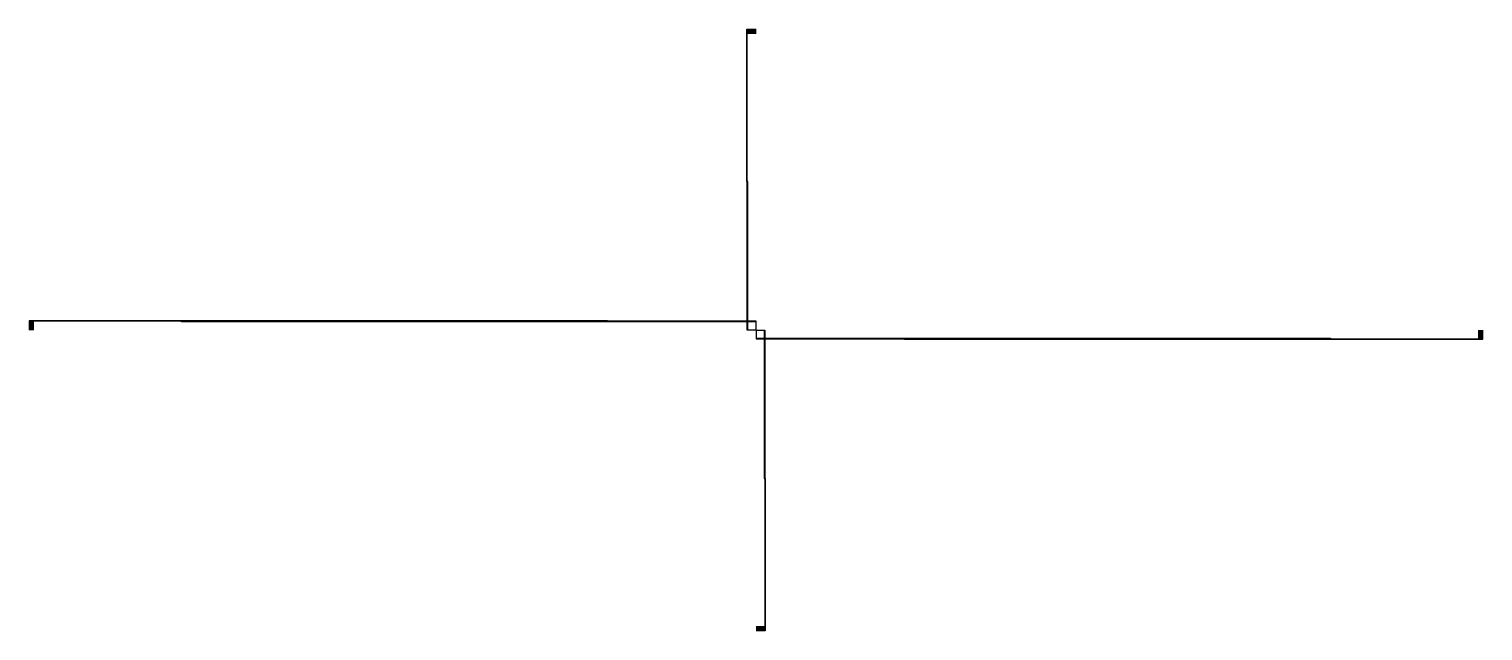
# Model space of a CAD drawing. Header units: metres. Extents: x -10236 to 10236, y -4236 to 4236.
import ezdxf

# ---------------------------------------------------------------- set-up
doc = ezdxf.new("R2010")
doc.units = ezdxf.units.M

# ---------------------------------------------------------------- blocks, each defined once
blk = doc.blocks.new('EE2_BEG_00-EE2_END_00-L')
blk.add_lwpolyline([(0, 0), (0, -116), (2090, -116), (2090, -124), (10180, -124), (10180, 0)])
blk = doc.blocks.new('EE2_BEG_01-EE2_END_01-L')
blk.add_lwpolyline([(0, 0), (0, -117), (2090, -117), (2090, -125), (10188, -125), (10188, 0)])
blk = doc.blocks.new('EE2_BEG_02-EE2_END_02-L')
blk.add_lwpolyline([(0, 0), (0, -118), (2090, -118), (2090, -126), (10196, -126), (10196, 0)])
blk = doc.blocks.new('EE2_BEG_03-EE2_END_03-L')
blk.add_lwpolyline([(0, 0), (0, -119), (2090, -119), (2090, -127), (10204, -127), (10204, 0)])
blk = doc.blocks.new('EE2_BEG_04-EE2_END_04-L')
blk.add_lwpolyline([(0, 0), (0, -120), (2090, -120), (2090, -128), (10212, -128), (10212, 0)])
blk = doc.blocks.new('EE2_BEG_05-EE2_END_05-L')
blk.add_lwpolyline([(0, 0), (0, -121), (2090, -121), (2090, -129), (10220, -129), (10220, 0)])
blk = doc.blocks.new('EE2_BEG_06-EE2_END_06-L')
blk.add_lwpolyline([(0, 0), (0, -122), (2090, -122), (2090, -130), (10228, -130), (10228, 0)])
blk = doc.blocks.new('EE2_BEG_07-EE2_END_07-L')
blk.add_lwpolyline([(0, 0), (0, -123), (2090, -123), (2090, -131), (10236, -131), (10236, 0)])
blk = doc.blocks.new('EE2_BEG_00-EE2_END_00-R')
blk.add_lwpolyline([(0, 0), (0, -116), (8090, -116), (8090, -124), (10180, -124), (10180, 0)])
blk = doc.blocks.new('EE2_BEG_01-EE2_END_01-R')
blk.add_lwpolyline([(0, 0), (0, -117), (8090, -117), (8090, -125), (10188, -125), (10188, 0)])
blk = doc.blocks.new('EE2_BEG_02-EE2_END_02-R')
blk.add_lwpolyline([(0, 0), (0, -118), (8090, -118), (8090, -126), (10196, -126), (10196, 0)])
blk = doc.blocks.new('EE2_BEG_03-EE2_END_03-R')
blk.add_lwpolyline([(0, 0), (0, -119), (8090, -119), (8090, -127), (10204, -127), (10204, 0)])
blk = doc.blocks.new('EE2_BEG_04-EE2_END_04-R')
blk.add_lwpolyline([(0, 0), (0, -120), (8090, -120), (8090, -128), (10212, -128), (10212, 0)])
blk = doc.blocks.new('EE2_BEG_05-EE2_END_05-R')
blk.add_lwpolyline([(0, 0), (0, -121), (8090, -121), (8090, -129), (10220, -129), (10220, 0)])
blk = doc.blocks.new('EE2_BEG_06-EE2_END_06-R')
blk.add_lwpolyline([(0, 0), (0, -122), (8090, -122), (8090, -130), (10228, -130), (10228, 0)])
blk = doc.blocks.new('EE2_BEG_07-EE2_END_07-R')
blk.add_lwpolyline([(0, 0), (0, -123), (8090, -123), (8090, -131), (10236, -131), (10236, 0)])
blk = doc.blocks.new('WW2_BEG_00-WW2_END_00-L')
blk.add_lwpolyline([(0, 0), (0, 116), (-8090, 116), (-8090, 124), (-10180, 124), (-10180, 0)])
blk = doc.blocks.new('WW2_BEG_01-WW2_END_01-L')
blk.add_lwpolyline([(0, 0), (0, 117), (-8090, 117), (-8090, 125), (-10188, 125), (-10188, 0)])
blk = doc.blocks.new('WW2_BEG_02-WW2_END_02-L')
blk.add_lwpolyline([(0, 0), (0, 118), (-8090, 118), (-8090, 126), (-10196, 126), (-10196, 0)])
blk = doc.blocks.new('WW2_BEG_03-WW2_END_03-L')
blk.add_lwpolyline([(0, 0), (0, 119), (-8090, 119), (-8090, 127), (-10204, 127), (-10204, 0)])
blk = doc.blocks.new('WW2_BEG_04-WW2_END_04-L')
blk.add_lwpolyline([(0, 0), (0, 120), (-8090, 120), (-8090, 128), (-10212, 128), (-10212, 0)])
blk = doc.blocks.new('WW2_BEG_05-WW2_END_05-L')
blk.add_lwpolyline([(0, 0), (0, 121), (-8090, 121), (-8090, 129), (-10220, 129), (-10220, 0)])
blk = doc.blocks.new('WW2_BEG_06-WW2_END_06-L')
blk.add_lwpolyline([(0, 0), (0, 122), (-8090, 122), (-8090, 130), (-10228, 130), (-10228, 0)])
blk = doc.blocks.new('WW2_BEG_07-WW2_END_07-L')
blk.add_lwpolyline([(0, 0), (0, 123), (-8090, 123), (-8090, 131), (-10236, 131), (-10236, 0)])
blk = doc.blocks.new('WW2_BEG_00-WW2_END_00-R')
blk.add_lwpolyline([(0, 0), (0, 116), (-2090, 116), (-2090, 124), (-10180, 124), (-10180, 0)])
blk = doc.blocks.new('WW2_BEG_01-WW2_END_01-R')
blk.add_lwpolyline([(0, 0), (0, 117), (-2090, 117), (-2090, 125), (-10188, 125), (-10188, 0)])
blk = doc.blocks.new('WW2_BEG_02-WW2_END_02-R')
blk.add_lwpolyline([(0, 0), (0, 118), (-2090, 118), (-2090, 126), (-10196, 126), (-10196, 0)])
blk = doc.blocks.new('WW2_BEG_03-WW2_END_03-R')
blk.add_lwpolyline([(0, 0), (0, 119), (-2090, 119), (-2090, 127), (-10204, 127), (-10204, 0)])
blk = doc.blocks.new('WW2_BEG_04-WW2_END_04-R')
blk.add_lwpolyline([(0, 0), (0, 120), (-2090, 120), (-2090, 128), (-10212, 128), (-10212, 0)])
blk = doc.blocks.new('WW2_BEG_05-WW2_END_05-R')
blk.add_lwpolyline([(0, 0), (0, 121), (-2090, 121), (-2090, 129), (-10220, 129), (-10220, 0)])
blk = doc.blocks.new('WW2_BEG_06-WW2_END_06-R')
blk.add_lwpolyline([(0, 0), (0, 122), (-2090, 122), (-2090, 130), (-10228, 130), (-10228, 0)])
blk = doc.blocks.new('WW2_BEG_07-WW2_END_07-R')
blk.add_lwpolyline([(0, 0), (0, 123), (-2090, 123), (-2090, 131), (-10236, 131), (-10236, 0)])
blk = doc.blocks.new('NN2_BEG_00-NN2_END_00')
blk.add_lwpolyline([(0, 0), (-116, 0), (-116, 2090), (-124, 2090), (-124, 4180), (0, 4180)])
blk = doc.blocks.new('NN2_BEG_01-NN2_END_01')
blk.add_lwpolyline([(0, 0), (-117, 0), (-117, 2090), (-125, 2090), (-125, 4188), (0, 4188)])
blk = doc.blocks.new('NN2_BEG_02-NN2_END_02')
blk.add_lwpolyline([(0, 0), (-118, 0), (-118, 2090), (-126, 2090), (-126, 4196), (0, 4196)])
blk = doc.blocks.new('NN2_BEG_03-NN2_END_03')
blk.add_lwpolyline([(0, 0), (-119, 0), (-119, 2090), (-127, 2090), (-127, 4204), (0, 4204)])
blk = doc.blocks.new('NN2_BEG_04-NN2_END_04')
blk.add_lwpolyline([(0, 0), (-120, 0), (-120, 2090), (-128, 2090), (-128, 4212), (0, 4212)])
blk = doc.blocks.new('NN2_BEG_05-NN2_END_05')
blk.add_lwpolyline([(0, 0), (-121, 0), (-121, 2090), (-129, 2090), (-129, 4220), (0, 4220)])
blk = doc.blocks.new('NN2_BEG_06-NN2_END_06')
blk.add_lwpolyline([(0, 0), (-122, 0), (-122, 2090), (-130, 2090), (-130, 4228), (0, 4228)])
blk = doc.blocks.new('NN2_BEG_07-NN2_END_07')
blk.add_lwpolyline([(0, 0), (-123, 0), (-123, 2090), (-131, 2090), (-131, 4236), (0, 4236)])
blk = doc.blocks.new('SS2_BEG_00-SS2_END_00')
blk.add_lwpolyline([(0, 0), (116, 0), (116, -2090), (124, -2090), (124, -4180), (0, -4180)])
blk = doc.blocks.new('SS2_BEG_01-SS2_END_01')
blk.add_lwpolyline([(0, 0), (117, 0), (117, -2090), (125, -2090), (125, -4188), (0, -4188)])
blk = doc.blocks.new('SS2_BEG_02-SS2_END_02')
blk.add_lwpolyline([(0, 0), (118, 0), (118, -2090), (126, -2090), (126, -4196), (0, -4196)])
blk = doc.blocks.new('SS2_BEG_03-SS2_END_03')
blk.add_lwpolyline([(0, 0), (119, 0), (119, -2090), (127, -2090), (127, -4204), (0, -4204)])
blk = doc.blocks.new('SS2_BEG_04-SS2_END_04')
blk.add_lwpolyline([(0, 0), (120, 0), (120, -2090), (128, -2090), (128, -4212), (0, -4212)])
blk = doc.blocks.new('SS2_BEG_05-SS2_END_05')
blk.add_lwpolyline([(0, 0), (121, 0), (121, -2090), (129, -2090), (129, -4220), (0, -4220)])
blk = doc.blocks.new('SS2_BEG_06-SS2_END_06')
blk.add_lwpolyline([(0, 0), (122, 0), (122, -2090), (130, -2090), (130, -4228), (0, -4228)])
blk = doc.blocks.new('SS2_BEG_07-SS2_END_07')
blk.add_lwpolyline([(0, 0), (123, 0), (123, -2090), (131, -2090), (131, -4236), (0, -4236)])

msp = doc.modelspace()

# ---------------------------------------------------------------- block references
for name in ['NN2_BEG_07-NN2_END_07', 'NN2_BEG_06-NN2_END_06', 'NN2_BEG_05-NN2_END_05', 'NN2_BEG_04-NN2_END_04', 'NN2_BEG_03-NN2_END_03', 'NN2_BEG_02-NN2_END_02', 'NN2_BEG_01-NN2_END_01', 'NN2_BEG_00-NN2_END_00', 'WW2_BEG_07-WW2_END_07-L', 'WW2_BEG_07-WW2_END_07-R', 'WW2_BEG_06-WW2_END_06-L', 'WW2_BEG_06-WW2_END_06-R', 'WW2_BEG_05-WW2_END_05-L', 'WW2_BEG_05-WW2_END_05-R', 'WW2_BEG_04-WW2_END_04-L', 'WW2_BEG_04-WW2_END_04-R', 'WW2_BEG_03-WW2_END_03-L', 'WW2_BEG_03-WW2_END_03-R', 'WW2_BEG_02-WW2_END_02-L', 'WW2_BEG_02-WW2_END_02-R', 'WW2_BEG_01-WW2_END_01-L', 'WW2_BEG_01-WW2_END_01-R', 'WW2_BEG_00-WW2_END_00-L', 'WW2_BEG_00-WW2_END_00-R', 'EE2_BEG_00-EE2_END_00-L', 'EE2_BEG_01-EE2_END_01-L', 'EE2_BEG_02-EE2_END_02-L', 'EE2_BEG_03-EE2_END_03-L', 'EE2_BEG_04-EE2_END_04-L', 'EE2_BEG_05-EE2_END_05-L', 'EE2_BEG_06-EE2_END_06-L', 'EE2_BEG_07-EE2_END_07-L', 'EE2_BEG_00-EE2_END_00-R', 'EE2_BEG_01-EE2_END_01-R', 'EE2_BEG_02-EE2_END_02-R', 'EE2_BEG_03-EE2_END_03-R', 'EE2_BEG_04-EE2_END_04-R', 'EE2_BEG_05-EE2_END_05-R', 'EE2_BEG_06-EE2_END_06-R', 'EE2_BEG_07-EE2_END_07-R', 'SS2_BEG_00-SS2_END_00', 'SS2_BEG_01-SS2_END_01', 'SS2_BEG_02-SS2_END_02', 'SS2_BEG_03-SS2_END_03', 'SS2_BEG_04-SS2_END_04', 'SS2_BEG_05-SS2_END_05', 'SS2_BEG_06-SS2_END_06', 'SS2_BEG_07-SS2_END_07']:
    msp.add_blockref(name, (0, 0))

doc.saveas('drawing.dxf')
